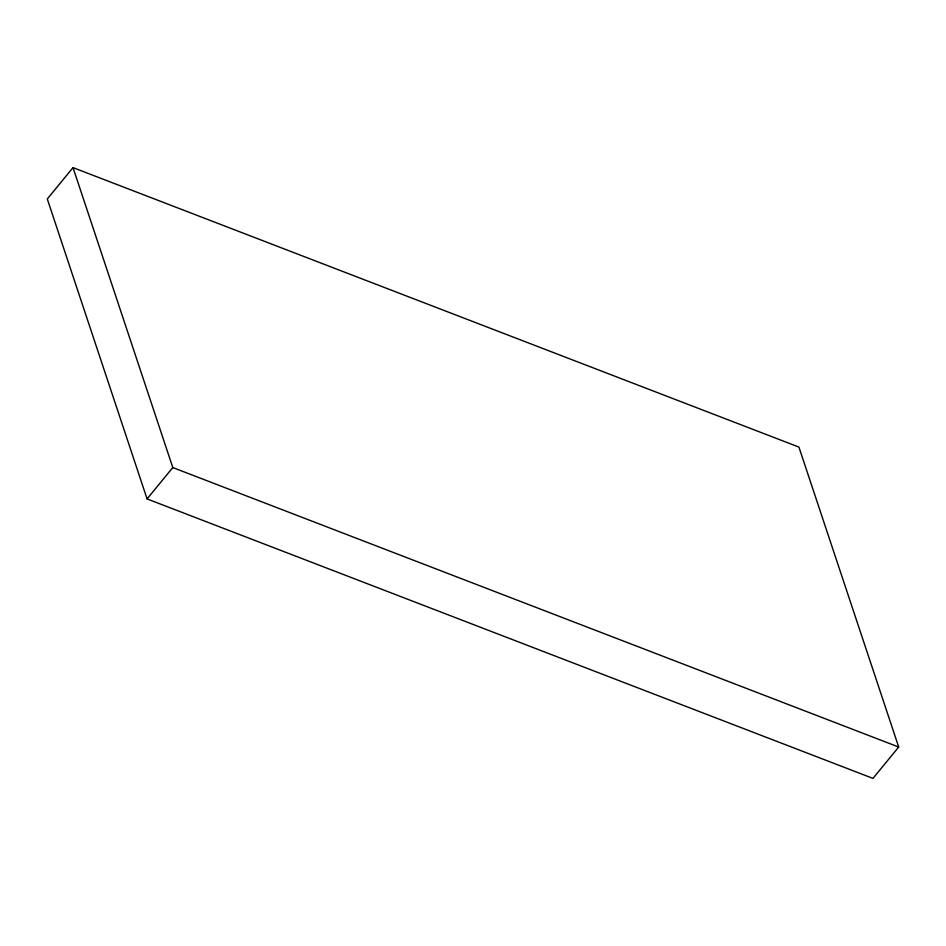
<?xml version="1.0" encoding="UTF-8"?>
<svg xmlns="http://www.w3.org/2000/svg" width="946" height="946" viewBox="0 0 946 946"><rect width="100%" height="100%" fill="white"/><g stroke="black" fill="none" stroke-linecap="round" stroke-linejoin="round"><path stroke-width="1.42" d="M73.019 167.608L47.3 198.967L147.079 498.92L872.981 778.392L898.7 747.033L798.921 447.08L73.019 167.608L172.799 467.56L898.7 747.033M147.079 498.92L172.799 467.56"/></g></svg>
